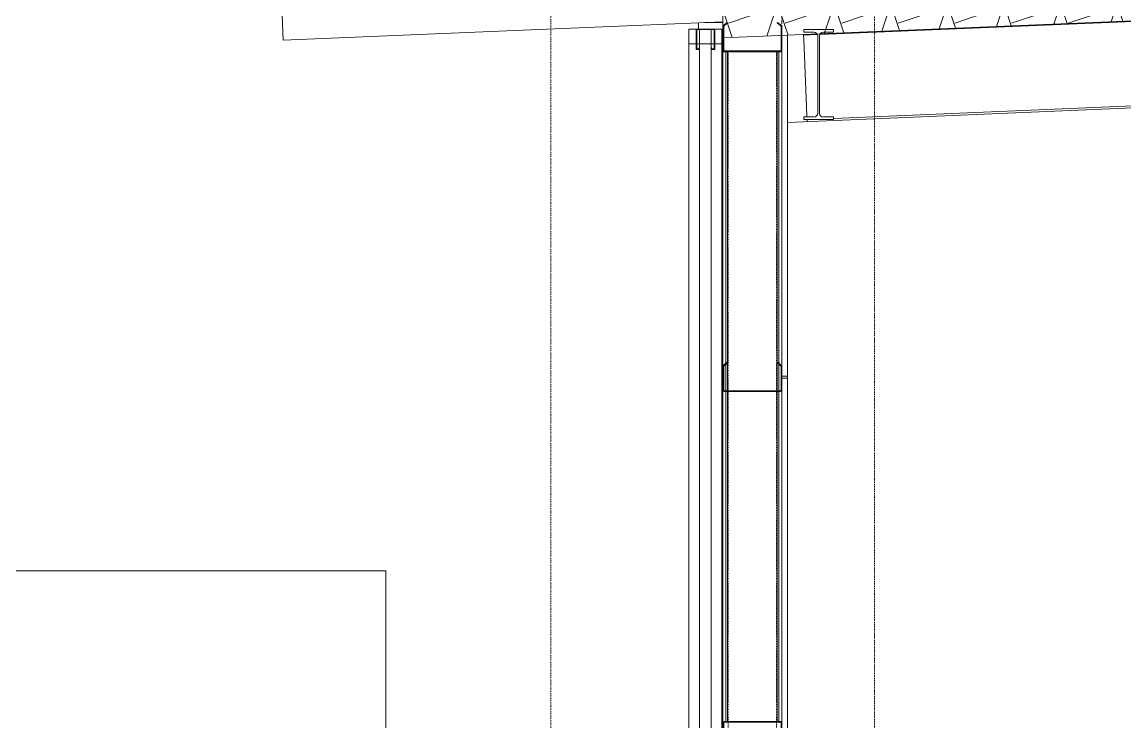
# Model space of a CAD drawing. Header units: inches. Extents: x -23565 to -21, y -324 to 853.
# Drawn here: x -9044.1 to -8894.4, y 51.5 to 146.5 of the extents above; entities that cross this region are included whole.
import ezdxf

# ---------------------------------------------------------------- set-up
doc = ezdxf.new("R2010")
doc.units = ezdxf.units.IN
doc.header["$MEASUREMENT"] = 0
for name, pattern in [('Dash Dot 3_16_', [0.3125, 0.1875, -0.0625, 0, -0.0625]), ('Grid Line 1_2_', [0.875, 0.5, -0.125, 0.125, -0.125]), ('Hidden 1_8_', [0.1875, 0.125, -0.0625])]:
    doc.linetypes.add(name, pattern=pattern)
for name, color, linetype, lineweight in [('A-ANNO-SYMB', 150, 'Continuous', 9), ('A-CLNG', 13, 'Continuous', 13), ('A-CLNG-PATT', 13, 'Continuous', 25), ('A-GLAZ-CWMG', 51, 'Continuous', 13), ('A-WALL', 113, 'Continuous', 13), ('A-WALL-PATT', 111, 'Continuous', 25), ('E-ELEC-EQPM', 71, 'Continuous', 13), ('I-WALL', 2, 'Continuous', 13), ('S-BEAM', 12, 'Continuous', 13), ('S-COLS', 52, 'Continuous', 13), ('S-GRID', 1, 'Continuous', 9)]:
    doc.layers.add(name, color=color, linetype=linetype, lineweight=lineweight)
pattern_1 = [(45, (-21606.148, 72.082), (-19.007, 19.007), []), (45, (-21606.148, 100.882), (-19.007, 19.007), [])]

# ---------------------------------------------------------------- blocks, each defined once
blk = doc.blocks.new('Rectangular Mullion - Profile_Polycarbonate_Upper and left-1767610-Building Section - North_South looking West _ Fitness Center')
at = {"layer": 'A-GLAZ-CWMG', "color": 7}
for p, q in [((-22796.41, 145.5), (-22798.91, 145.5)), ((-22798.91, 145.5), (-22798.91, 142.75)), ((-22798.84, 142.81), (-22798.84, 145.44)), ((-22798.84, 145.44), (-22796.47, 145.44)), ((-22796.47, 145.44), (-22796.47, 142.81)), ((-22796.41, 142.75), (-22796.41, 145.5)), ((-22798.91, 142.75), (-22798.48, 142.75)), ((-22798.54, 142.81), (-22798.84, 142.81)), ((-22798.48, 143), (-22798.54, 143)), ((-22798.54, 143), (-22798.54, 142.81)), ((-22798.48, 142.75), (-22798.48, 143)), ((-22796.84, 143), (-22796.91, 143)), ((-22796.91, 143), (-22796.91, 142.75)), ((-22796.91, 142.75), (-22796.41, 142.75)), ((-22796.84, 142.81), (-22796.84, 143)), ((-22796.47, 142.81), (-22796.84, 142.81))]:
    blk.add_line(p, q, dxfattribs=at)
blk = doc.blocks.new('W-Wide Flange - W12X19-1732174-Building Section - North_South looking West _ Fitness Center')
at = {"layer": 'S-BEAM', "lineweight": 9}
h = blk.add_hatch(dxfattribs=at)
h.set_pattern_fill('FP_52', color=8, style=0, pattern_type=2)
h.set_pattern_definition(pattern_1)
h.paths.add_polyline_path([(-22784.31, 133.23), (-22780.3, 133.23), (-22780.3, 133.58), (-22781.66, 133.58), (-22782.03, 133.73), (-22782.19, 134.1), (-22782.13, 144.69), (-22782.03, 144.92), (-22781.66, 145.08), (-22780.3, 145.08), (-22780.3, 145.43), (-22784.31, 145.43), (-22784.31, 145.08), (-22782.95, 145.08), (-22782.57, 144.92), (-22782.42, 144.55), (-22782.42, 134.1), (-22782.57, 133.73), (-22782.95, 133.58), (-22784.31, 133.58)], flags=0)
at = {"layer": 'S-BEAM', "color": 7}
for p, q in [((-22780.3, 145.43), (-22784.31, 145.43)), ((-22784.31, 145.43), (-22784.31, 145.08)), ((-22780.3, 145.08), (-22780.3, 145.43)), ((-22784.31, 145.08), (-22782.95, 145.08)), ((-22782.42, 144.55), (-22782.42, 134.1)), ((-22782.19, 134.1), (-22782.19, 144.55)), ((-22781.66, 145.08), (-22780.3, 145.08)), ((-22782.95, 133.58), (-22784.31, 133.58)), ((-22784.31, 133.58), (-22784.31, 133.23)), ((-22784.31, 133.23), (-22780.3, 133.23)), ((-22780.3, 133.58), (-22781.66, 133.58)), ((-22780.3, 133.23), (-22780.3, 133.58))]:
    blk.add_line(p, q, dxfattribs=at)
for centre, start, end in [((-22782.95, 144.55), 0, 90), ((-22781.66, 144.55), 90, 180), ((-22782.95, 134.1), 270, 0), ((-22781.66, 134.1), 180, 270)]:
    blk.add_arc(centre, 0.525, start, end, dxfattribs=at)
blk = doc.blocks.new('Transformer-Dry-Type-Siemens - 6x6x6-1004770-Building Section - North_South looking West _ Fitness Center')
at = {"layer": 'E-ELEC-EQPM', "color": 8, "lineweight": 9}
for p, q in [((-22913.05, 0), (-22913.05, 72)), ((-22913.05, 72), (-22841.05, 72)), ((-22913.05, 72), (-22841.05, 72)), ((-22913.05, 0), (-22913.05, 72)), ((-22841.05, 72), (-22841.05, 0)), ((-22841.05, 72), (-22841.05, 0))]:
    blk.add_line(p, q, dxfattribs=at)
blk = doc.blocks.new('W-Wide Flange - W12X16-1341241-Building Section - North_South looking West _ Fitness Center')
at = {"layer": 'S-BEAM', "color": 8, "lineweight": 9}
for p, q in [((-22782.09, 144.78), (-22370.3, 161.94)), ((-22780.3, 133.38), (-22370.3, 150.46)), ((-22784.35, 144.69), (-22782.51, 144.77)), ((-22784.33, 144.14), (-22784.35, 144.69)), ((-22783.9, 133.78), (-22784.33, 144.14)), ((-22783.89, 133.63), (-22783.9, 133.78)), ((-22783.86, 132.96), (-22783.87, 133.23))]:
    blk.add_line(p, q, dxfattribs=at)
blk = doc.blocks.new('Dimension Lumber - 5_5 x 7_5 Glulam-1730132-Building Section - North_South looking West _ Fitness Center')
at = {"layer": 'S-BEAM', "color": 8, "lineweight": 9}
for p, q in [((-22855.29, 151.51), (-22795.3, 154.01)), ((-22854.98, 144.01), (-22855.29, 151.51)), ((-22854.98, 144.01), (-22795.3, 146.5))]:
    blk.add_line(p, q, dxfattribs=at)
blk = doc.blocks.new('Rectangular Mullion - Exterior 2_ x 4_5_-1135297-Building Section - North_South looking West _ Fitness Center')
at = {"layer": 'A-GLAZ-CWMG', "color": 8, "lineweight": 9}
for p, q in [((-22798.91, 145.5), (-22799.93, 145.5)), ((-22799.93, 145.5), (-22799.93, 143.5)), ((-22795.43, 145.5), (-22796.41, 145.5)), ((-22795.43, 143.5), (-22795.43, 145.5)), ((-22799.93, 143.5), (-22798.91, 143.5)), ((-22798.86, 143.5), (-22798.48, 143.5)), ((-22796.91, 143.5), (-22796.45, 143.5)), ((-22796.41, 143.5), (-22795.43, 143.5))]:
    blk.add_line(p, q, dxfattribs=at)
at = {"layer": 'A-GLAZ-CWMG', "color": 10, "lineweight": 9}
blk.add_line((-22798.48, 143.5), (-22796.91, 143.5), dxfattribs=at)
blk = doc.blocks.new('Rectangular Mullion - Exterior 2_ x 4_5_-1142381-Building Section - North_South looking West _ Fitness Center')
at = {"layer": 'A-GLAZ-CWMG', "color": 8, "lineweight": 9}
for p, q in [((-22799.93, 143.5), (-22798.91, 143.5)), ((-22799.93, 97), (-22799.93, 143.5)), ((-22798.86, 143.5), (-22798.48, 143.5)), ((-22796.91, 143.5), (-22796.45, 143.5)), ((-22796.41, 143.5), (-22795.43, 143.5)), ((-22795.43, 143.5), (-22795.43, 97))]:
    blk.add_line(p, q, dxfattribs=at)
at = {"layer": 'A-GLAZ-CWMG', "color": 10, "lineweight": 9}
blk.add_line((-22798.48, 143.5), (-22796.91, 143.5), dxfattribs=at)
blk = doc.blocks.new('Rectangular Mullion - Exterior 2_ x 4_5_-1142382-Building Section - North_South looking West _ Fitness Center')
at = {"layer": 'A-GLAZ-CWMG', "color": 8, "lineweight": 9}
for p, q in [((-22799.93, 2), (-22799.93, 97)), ((-22795.43, 97), (-22795.43, 2)), ((-22798.89, 2), (-22799.93, 2)), ((-22798.48, 2), (-22798.84, 2)), ((-22796.47, 2), (-22796.91, 2)), ((-22795.43, 2), (-22796.42, 2))]:
    blk.add_line(p, q, dxfattribs=at)
at = {"layer": 'A-GLAZ-CWMG', "color": 10, "lineweight": 9}
blk.add_line((-22796.91, 2), (-22798.48, 2), dxfattribs=at)
blk = doc.blocks.new('Girt_C - 8_D-1665748-Building Section - North_South looking West _ Fitness Center')
at = {"layer": 'S-BEAM', "color": 7}
for p, q in [((-22795.3, 51.37), (-22795.3, 48.05)), ((-22795.19, 48.11), (-22795.19, 51.37)), ((-22787.49, 51.55), (-22795.12, 51.55)), ((-22795.12, 51.45), (-22787.49, 51.45)), ((-22787.41, 51.37), (-22787.41, 48.11)), ((-22787.3, 48.05), (-22787.3, 51.37)), ((-22795.3, 48.05), (-22794.73, 47.57)), ((-22794.66, 47.66), (-22795.19, 48.11)), ((-22787.41, 48.11), (-22787.95, 47.66)), ((-22787.88, 47.57), (-22787.3, 48.05)), ((-22794.73, 47.57), (-22794.66, 47.66)), ((-22787.95, 47.66), (-22787.88, 47.57))]:
    blk.add_line(p, q, dxfattribs=at)
for centre, radius, start, end in [((-22795.12, 51.37), 0.188, 90, 180), ((-22795.12, 51.37), 0.0782, 90, 176.9576), ((-22787.49, 51.37), 0.188, 0, 90), ((-22787.49, 51.37), 0.0782, 2.1227, 90)]:
    blk.add_arc(centre, radius, start, end, dxfattribs=at)
blk = doc.blocks.new('Girt_C - 8_D-1732029-Building Section - North_South looking West _ Fitness Center')
at = {"layer": 'S-BEAM', "lineweight": 9}
h = blk.add_hatch(dxfattribs=at)
h.set_pattern_fill('FP_52', color=8, style=0, pattern_type=2)
h.set_pattern_definition(pattern_1)
h.paths.add_polyline_path([(-22795.12, 142.44), (-22787.49, 142.44), (-22787.49, 142.55), (-22795.12, 142.55)], flags=0)
h.paths.add_polyline_path([(-22787.41, 142.62), (-22787.3, 142.63), (-22787.3, 145.94), (-22787.88, 146.42), (-22787.95, 146.34), (-22787.41, 145.89)], flags=0)
h.paths.add_polyline_path([(-22795.19, 142.62), (-22795.19, 145.89), (-22794.66, 146.34), (-22794.73, 146.42), (-22795.3, 145.94), (-22795.3, 142.63)], flags=0)
at = {"layer": 'S-BEAM', "color": 7}
for p, q in [((-22794.73, 146.42), (-22795.3, 145.94)), ((-22795.3, 145.94), (-22795.3, 142.63)), ((-22795.19, 145.89), (-22794.66, 146.34)), ((-22795.19, 142.62), (-22795.19, 145.89)), ((-22794.66, 146.34), (-22794.73, 146.42)), ((-22787.88, 146.42), (-22787.95, 146.34)), ((-22787.95, 146.34), (-22787.41, 145.89)), ((-22787.3, 145.94), (-22787.88, 146.42)), ((-22787.41, 145.89), (-22787.41, 142.62)), ((-22787.3, 142.63), (-22787.3, 145.94)), ((-22787.49, 142.55), (-22795.12, 142.55)), ((-22795.12, 142.44), (-22787.49, 142.44))]:
    blk.add_line(p, q, dxfattribs=at)
for centre, radius, start, end in [((-22795.12, 142.63), 0.188, 180, 270), ((-22795.12, 142.63), 0.0782, 182.1227, 270), ((-22787.49, 142.63), 0.188, 270, 0), ((-22787.49, 142.63), 0.0782, 270, 356.9576)]:
    blk.add_arc(centre, radius, start, end, dxfattribs=at)
blk = doc.blocks.new('C-Channel-Column - C8X13_7-1665977-Building Section - North_South looking West _ Fitness Center')
at = {"layer": 'S-COLS', "color": 8, "linetype": 'Hidden 1_8_', "lineweight": 9}
for p, q in [((-22794.59, 96.42), (-22794.59, 142.44)), ((-22788.02, 96.43), (-22788.02, 142.44)), ((-22794.59, 51.55), (-22794.59, 96.32)), ((-22788.02, 51.55), (-22788.02, 96.33)), ((-22794.59, 0), (-22794.59, 51.45)), ((-22788.02, 0), (-22788.02, 51.45))]:
    blk.add_line(p, q, dxfattribs=at)
blk = doc.blocks.new('Girt_C - 8_D-1777781-Building Section - North_South looking West _ Fitness Center')
at = {"layer": 'S-BEAM', "lineweight": 9}
h = blk.add_hatch(dxfattribs=at)
h.set_pattern_fill('FP_52', color=8, style=0, pattern_type=2)
h.set_pattern_definition(pattern_1)
h.paths.add_polyline_path([(-22795.12, 96.32), (-22787.49, 96.32), (-22787.49, 96.43), (-22795.12, 96.43)], flags=0)
h.paths.add_polyline_path([(-22787.41, 96.5), (-22787.3, 96.51), (-22787.3, 99.82), (-22787.88, 100.3), (-22787.95, 100.22), (-22787.41, 99.77)], flags=0)
h.paths.add_polyline_path([(-22795.19, 96.5), (-22795.19, 99.77), (-22794.66, 100.22), (-22794.73, 100.3), (-22795.3, 99.82), (-22795.3, 96.51)], flags=0)
at = {"layer": 'S-BEAM', "color": 7}
for p, q in [((-22794.73, 100.3), (-22795.3, 99.82)), ((-22794.66, 100.22), (-22794.73, 100.3)), ((-22787.88, 100.3), (-22787.95, 100.22)), ((-22787.3, 99.82), (-22787.88, 100.3)), ((-22795.3, 99.82), (-22795.3, 96.51)), ((-22795.19, 99.77), (-22794.66, 100.22)), ((-22795.19, 96.5), (-22795.19, 99.77)), ((-22787.95, 100.22), (-22787.41, 99.77)), ((-22787.41, 99.77), (-22787.41, 96.5)), ((-22787.3, 96.51), (-22787.3, 99.82)), ((-22787.49, 96.43), (-22795.12, 96.43)), ((-22795.12, 96.32), (-22787.49, 96.32))]:
    blk.add_line(p, q, dxfattribs=at)
for centre, radius, start, end in [((-22795.12, 96.51), 0.188, 180, 270), ((-22795.12, 96.51), 0.0782, 182.1227, 270), ((-22787.49, 96.51), 0.188, 270, 0), ((-22787.49, 96.51), 0.0782, 270, 356.9576)]:
    blk.add_arc(centre, radius, start, end, dxfattribs=at)

msp = doc.modelspace()

# ---------------------------------------------------------------- hatches: boundary and pattern name
at = {"layer": 'A-CLNG-PATT', "lineweight": 9}
h = msp.add_hatch(dxfattribs=at)
h.set_pattern_fill('FP_50', color=8, style=0, pattern_type=2)
h.set_pattern_definition([(161.57, (-21605.188, 73.042), (-7.6802237, -0.0009796), [0, -54.643, 6.067, 0]), (18.43, (-21607.108, 73.042), (-7.6802237, 0.0009796), [0, -54.643, 6.067, 0]), (108.43, (-21605.188, 73.042), (3.8382953, -19.2013653), [18.211, -42.499]), (71.57, (-21607.108, 73.042), (3.8382953, 19.2013653), [18.211, -42.499])])
h.paths.add_polyline_path([(-8948.96069, 144.31066), (-8523.96069, 162.01899), (-8523.96069, 173.15364), (-8948.96069, 155.44531), (-8948.96069, 152.28075)], flags=0)
at = {"layer": 'A-WALL-PATT', "lineweight": 9}
h = msp.add_hatch(dxfattribs=at)
h.set_pattern_fill('FP_6', color=8, style=0, pattern_type=2)
h.set_pattern_definition([(90, (-23337.7, 677.25), (-193, -193), [48, -145]), (180, (-23337.7, 677.25), (-2e-14, -193), [96, -97]), (270, (-23433.7, 725.25), (-193, -193), [48, -145]), (180, (-23337.7, 725.25), (-2e-14, -193), [96, -97]), (270, (-23434.2, 725.25), (-193, -193), [48, -145]), (180, (-23434.2, 725.25), (-2e-14, -193), [96, -97]), (90, (-23530.2, 677.25), (-193, -193), [48, -145]), (180, (-23434.2, 677.25), (-2e-14, -193), [96, -97]), (90, (-23385.46, 725.5), (-193, -193), [48, -145]), (180, (-23337.33, 725.5), (-2e-14, -193), [48.125, -144.875]), (180, (-23337.33, 773.5), (-2e-14, -193), [48.125, -144.875]), (90, (-23481.96, 725.5), (-193, -193), [48, -145]), (180, (-23385.96, 725.5), (-2e-14, -193), [96, -97]), (270, (-23385.96, 773.5), (-193, -193), [48, -145]), (180, (-23385.96, 773.5), (-2e-14, -193), [96, -97]), (180, (-23482.46, 725.5), (-2e-14, -193), [48, -145]), (270, (-23482.46, 773.5), (-193, -193), [48, -145]), (180, (-23482.46, 773.5), (-2e-14, -193), [48, -145]), (90, (-23337.7, 773.75), (-193, -193), [48, -145]), (180, (-23337.7, 773.75), (-2e-14, -193), [96, -97]), (270, (-23433.7, 821.75), (-193, -193), [48, -145]), (180, (-23337.7, 821.75), (-2e-14, -193), [96, -97]), (270, (-23434.2, 821.75), (-193, -193), [48, -145]), (180, (-23434.2, 821.75), (-2e-14, -193), [96, -97]), (90, (-23530.2, 773.75), (-193, -193), [48, -145]), (180, (-23434.2, 773.75), (-2e-14, -193), [96, -97]), (90, (-23385.46, 822), (-193, -193), [48, -145]), (180, (-23337.33, 822), (-2e-14, -193), [48.125, -144.875]), (180, (-23337.33, 870), (-2e-14, -193), [48.125, -144.875]), (90, (-23481.96, 822), (-193, -193), [48, -145]), (180, (-23385.96, 822), (-2e-14, -193), [96, -97]), (270, (-23385.96, 870), (-193, -193), [48, -145]), (180, (-23385.96, 870), (-2e-14, -193), [96, -97]), (180, (-23482.46, 822), (-2e-14, -193), [48, -145]), (270, (-23482.46, 870), (-193, -193), [48, -145]), (180, (-23482.46, 870), (-2e-14, -193), [48, -145])])
h.paths.add_polyline_path([(-8940.21069, 0), (-8940.21069, 144.67524), (-8940.96069, 144.64399), (-8940.96069, 142.625), (-8941.07007, 142.6209), (-8941.07007, 144.63943), (-8948.85132, 144.31066), (-8948.85975, 142.62235), (-8948.96069, 142.625), (-8948.96069, 146.5), (-8952.27319, 146.36198), (-8952.27319, 145.5), (-8949.08569, 145.5), (-8949.08569, 0), (-8948.96069, 0), (-8948.96069, 142.4375), (-8948.77319, 142.4375), (-8948.76569, 142.54688), (-8941.14813, 142.54688), (-8941.06163, 142.4375), (-8940.96069, 142.4375), (-8940.96069, 0)], flags=0)
h.paths.add_polyline_path([(-8952.27319, 153.86849), (-8948.96069, 154.00651), (-8948.96069, 155.44531), (-8952.27319, 155.36979)], flags=0)
h.paths.add_polyline_path([(-8952.27319, 157.37152), (-8940.21069, 157.87413), (-8940.21069, 188.72048), (-8952.27319, 188.72048), (-8952.27319, 162.35675)], flags=0)

# ---------------------------------------------------------------- linework, layer by layer
at = {"layer": 'A-ANNO-SYMB', "linetype": 'Dash Dot 3_16_'}
for p, q in [((-8972.32564, 168.31755), (-8972.32564, -11.18477)), ((-8928.38108, -11.18477), (-8928.38108, 168.31755))]:
    msp.add_line(p, q, dxfattribs=at)
at = {"layer": 'A-CLNG', "color": 7}
for p, q in [((-8948.96069, 144.31066), (-8523.96069, 162.01899)), ((-8948.96069, 155.44531), (-8948.96069, 144.31066))]:
    msp.add_line(p, q, dxfattribs=at)
at = {"layer": 'A-WALL', "color": 8, "lineweight": 9}
for p, q in [((-8952.27319, 145.5), (-8952.27319, 146.36198)), ((-8940.21069, 144.67524), (-8940.21069, 0))]:
    msp.add_line(p, q, dxfattribs=at)
at = {"layer": 'A-WALL', "color": 7}
for p, q in [((-8950.56342, 145.4375), (-8952.13822, 145.4375)), ((-8952.13822, 145.4375), (-8952.13822, 0.0625)), ((-8950.56342, 0.0625), (-8950.56342, 145.4375))]:
    msp.add_line(p, q, dxfattribs=at)
at = {"layer": 'I-WALL', "color": 8, "lineweight": 9}
msp.add_line((-8523.96069, 150.19619), (-8940.21069, 132.85244), dxfattribs=at)
at = {"layer": 'S-COLS', "color": 8, "lineweight": 9}
for p, q in [((-8948.96069, 99.82031), (-8948.96069, 142.4375)), ((-8948.85975, 142.4375), (-8948.96069, 142.4375)), ((-8948.57069, 100.14756), (-8948.57069, 142.4375)), ((-8948.57069, 100.14756), (-8948.57069, 142.4375)), ((-8948.30983, 96.42304), (-8948.30983, 142.4375)), ((-8941.61155, 142.4375), (-8941.61155, 96.42969)), ((-8941.35069, 142.4375), (-8941.35069, 100.14756)), ((-8941.35069, 100.14756), (-8941.35069, 142.4375)), ((-8940.96069, 142.4375), (-8941.06163, 142.4375)), ((-8940.96069, 99.82031), (-8940.96069, 142.4375)), ((-8948.57069, 96.42678), (-8948.57069, 100.00478)), ((-8948.57069, 96.42678), (-8948.57069, 100.00478)), ((-8941.35069, 100.00478), (-8941.35069, 96.42969)), ((-8941.35069, 96.42969), (-8941.35069, 100.00478)), ((-8948.96069, 51.36719), (-8948.96069, 96.50781)), ((-8948.57069, 51.55178), (-8948.57069, 96.32031)), ((-8948.57069, 51.55178), (-8948.57069, 96.32031)), ((-8948.30983, 51.54804), (-8948.30983, 96.32031)), ((-8941.61155, 96.32696), (-8941.61155, 51.55469)), ((-8941.35069, 96.32322), (-8941.35069, 51.55469)), ((-8941.35069, 51.55469), (-8941.35069, 96.32322)), ((-8940.96069, 51.36719), (-8940.96069, 96.50781))]:
    msp.add_line(p, q, dxfattribs=at)
at = {"layer": 'S-GRID', "linetype": 'Grid Line 1_2_'}
for p, q in [((-8948.96069, -293.03588), (-8948.96069, 738.65708)), ((-8948.96069, -293.03588), (-8948.96069, 738.65708)), ((-8940.96069, -293.03588), (-8940.96069, 738.65708)), ((-8940.96069, -293.03588), (-8940.96069, 738.65708))]:
    msp.add_line(p, q, dxfattribs=at)

# ---------------------------------------------------------------- block references
at = {"layer": 'A-GLAZ-CWMG', "color": 8, "lineweight": 9}
for name in ['Rectangular Mullion - Exterior 2_ x 4_5_-1135297-Building Section - North_South looking West _ Fitness Center', 'Rectangular Mullion - Profile_Polycarbonate_Upper and left-1767610-Building Section - North_South looking West _ Fitness Center', 'Rectangular Mullion - Exterior 2_ x 4_5_-1142381-Building Section - North_South looking West _ Fitness Center', 'Rectangular Mullion - Exterior 2_ x 4_5_-1142382-Building Section - North_South looking West _ Fitness Center']:
    msp.add_blockref(name, (13846.34212, 0), dxfattribs=at)
at = {"layer": 'E-ELEC-EQPM', "color": 8, "lineweight": 9}
msp.add_blockref('Transformer-Dry-Type-Siemens - 6x6x6-1004770-Building Section - North_South looking West _ Fitness Center', (13846.34212, 0), dxfattribs=at)
at = {"layer": 'S-BEAM', "color": 8, "lineweight": 9}
for name in ['W-Wide Flange - W12X16-1341241-Building Section - North_South looking West _ Fitness Center', 'Dimension Lumber - 5_5 x 7_5 Glulam-1730132-Building Section - North_South looking West _ Fitness Center', 'Girt_C - 8_D-1732029-Building Section - North_South looking West _ Fitness Center', 'W-Wide Flange - W12X19-1732174-Building Section - North_South looking West _ Fitness Center', 'Girt_C - 8_D-1777781-Building Section - North_South looking West _ Fitness Center', 'Girt_C - 8_D-1665748-Building Section - North_South looking West _ Fitness Center']:
    msp.add_blockref(name, (13846.34212, 0), dxfattribs=at)
at = {"layer": 'S-COLS', "color": 8, "linetype": 'Hidden 1_8_', "lineweight": 9}
msp.add_blockref('C-Channel-Column - C8X13_7-1665977-Building Section - North_South looking West _ Fitness Center', (13846.34212, 0), dxfattribs=at)

doc.saveas('drawing.dxf')
